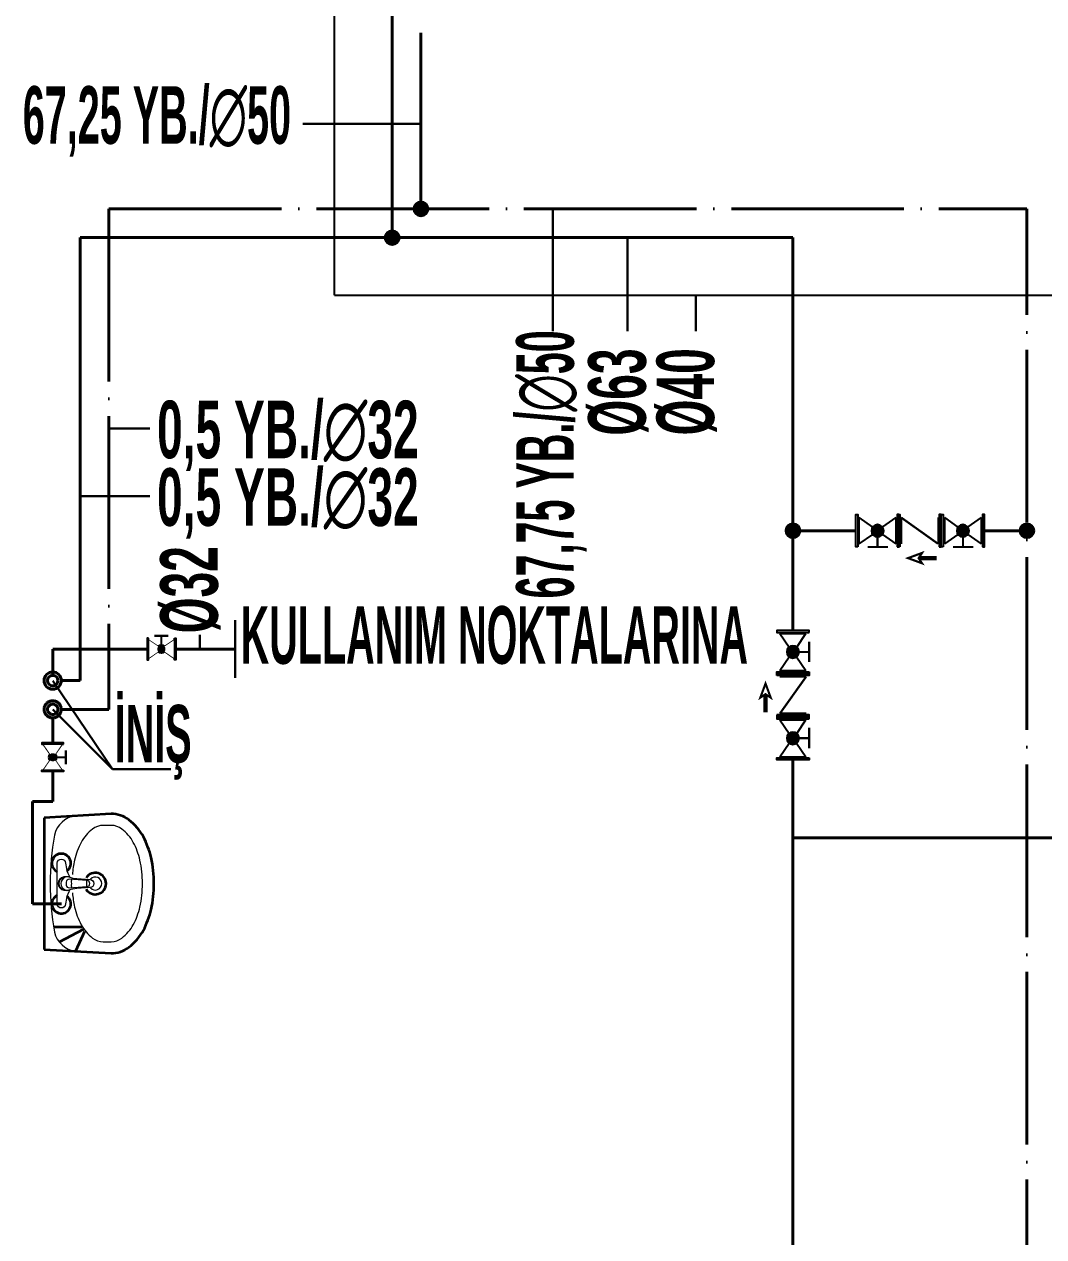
# Model space of a CAD drawing. Header units: centimetres. Extents: x 405464 to 563355, y 50011 to 66875.
# Drawn here: x 494562.9 to 494917.2, y 52263 to 52684.4 of the extents above; entities that cross this region are included whole.
import ezdxf
from ezdxf.enums import TextEntityAlignment as Align

# ---------------------------------------------------------------- set-up
doc = ezdxf.new("R2010")
doc.units = ezdxf.units.CM
doc.linetypes.add('SOGUKSU1', pattern=[72, 60, -6, 0, -6])
doc.layers.add('-M-MAHAL-ETK-', color=7, linetype='Continuous')
doc.layers.add('0-KRCN DI SU', color=41, linetype='D')
for name, color, linetype, lineweight in [('0-KRCN-IST-KÜRESEL VANA', 4, 'Continuous', 25), ('0-KRCN-IST-KÜRESEL-VANA', 4, 'Continuous', 25), ('0-KRCN-SHT YUMUŞAK SU ÇAP', 201, 'Continuous', 30), ('0-KRCN-SHT-03CIHAZ', 120, 'Continuous', 30), ('0-KRCN-SHT-05CIHAZ', 171, 'Continuous', 40), ('0-KRCN-SHT-LAVABO', 171, 'Continuous', 35), ('0-KRCN-SHT-PROSES-BORU', 1, '0-Y_LINE', 40), ('0-KRCN-SHT-SOGUKSU', 141, 'SOGUKSU1', 40), ('0-KRCN-SHT-YAZI-ÇAP-TEMSU', 81, 'Continuous', 30), ('0-MEK-IST-YAZI-ÇAP', 71, 'Continuous', 35), ('0-MEK-SHT-03CIHAZ', 120, 'Continuous', 30), ('0-MEK-SHT-SOGUKSU', 141, 'SOGUKSU1', 30), ('0-MEK-SHT-YAZI-ÇAP-TEMSU', 81, 'Continuous', 30)]:
    doc.layers.add(name, color=color, linetype=linetype, lineweight=lineweight)
doc.styles.add('BORU', font='AGENCYR.TTF')
doc.styles.add('CAP', font='ARIALNB.TTF')
doc.styles.get("Standard").update_dxf_attribs({"font": 'arial.ttf'})
doc.linetypes.add('0-Y_LINE', pattern='A,100,-0.5,["Y",BORU,S=9,R=0,X=0,Y=-4.5],-5', length=105.5)
doc.linetypes.add('D', pattern='A,12,-1,["D",Standard,S=1,R=0,X=-0.1,Y=-0.5],-1.6', length=14.6)

# ---------------------------------------------------------------- blocks, each defined once
blk = doc.blocks.new('0-MEK-SHT-KÜRESELVANA')
at = {"layer": '0-KRCN-IST-KÜRESEL VANA'}
blk.add_hatch(color=256, dxfattribs=at).paths.add_polyline_path([(1.42, 0, 1), (-1.42, 0, 1)])
for p, q in [((-2.41, 4.6), (2.31, 4.6)), ((0, 4.6), (-2.41, 4.6)), ((0, 0), (0, 4.6)), ((2.31, 4.6), (0, 4.6)), ((-1.12, 0.88), (-4.24, 3.02)), ((-4.24, -3.05), (-4.24, 3.02)), ((-4.24, 3.02), (-4.24, -3.05)), ((1.14, 0.85), (4.3, 3.02)), ((4.3, -3.05), (4.3, 3.02)), ((4.3, 3.02), (4.3, -3.05)), ((-4.24, -3.05), (-1.12, -0.88)), ((4.3, -3.05), (1.14, -0.85))]:
    blk.add_line(p, q, dxfattribs=at)
for points in [[(-4.53, 3.75), (-4.97, 3.75), (-4.97, -3.75), (-4.53, -3.75)], [(4.58, 3.75), (5.03, 3.75), (5.03, -3.75), (4.58, -3.75)]]:
    blk.add_lwpolyline(points, close=True, dxfattribs=at)
blk.add_circle((0, 0), 1.42, dxfattribs=at)
for points in [[(-4.24, 3.02), (-4.24, -3.05), (-1.12, -0.88), (-1.16, -0.82), (-1.21, -0.74), (-1.25, -0.68), (-1.3, -0.58), (-1.33, -0.5), (-1.35, -0.44), (-1.38, -0.34), (-1.41, -0.21), (-1.42, -0.11), (-1.42, -0.03), (-1.42, 0.06), (-1.41, 0.17), (-1.4, 0.25), (-1.38, 0.33), (-1.35, 0.43), (-1.32, 0.54), (-1.28, 0.61), (-1.25, 0.68), (-1.22, 0.73), (-1.18, 0.79), (-1.14, 0.85), (-1.12, 0.88)], [(4.3, 3.02), (4.3, -3.05), (1.12, -0.88), (1.16, -0.82), (1.21, -0.74), (1.25, -0.68), (1.3, -0.58), (1.33, -0.5), (1.35, -0.44), (1.38, -0.34), (1.41, -0.21), (1.42, -0.11), (1.42, -0.03), (1.42, 0.06), (1.41, 0.17), (1.4, 0.25), (1.38, 0.33), (1.35, 0.43), (1.32, 0.54), (1.28, 0.61), (1.25, 0.68), (1.22, 0.73), (1.18, 0.79), (1.14, 0.85), (1.12, 0.88)]]:
    blk.add_wipeout(points).dxf.layer = '0-KRCN-IST-KÜRESEL VANA'
blk = doc.blocks.new('0-KRCN-SHT-LAV.YUV.BATARYALI-50')
at = {"layer": '0-KRCN-SHT-LAVABO', "color": 171}
for p, q in [((-22.9, 0), (-24.22, -23.3)), ((22.9, 0), (-22.9, 0)), ((-15.15, -13.1), (-15.15, -3.31)), ((24.22, -23.3), (22.9, 0)), ((-15.99, -13.63), (-20.33, -5.27)), ((-16.65, -14.03), (-23.51, -10.89))]:
    blk.add_line(p, q, dxfattribs=at)
at = {"layer": '0-KRCN-SHT-LAVABO', "color": 120, "lineweight": 20}
blk.add_line((-1.04, -14.88), (1.04, -14.88), dxfattribs=at)
at = {"layer": '0-KRCN-SHT-LAVABO', "color": 171}
for points in [[(-4.09, -4.59, 3.657854), (-4.4, -7.94, 3.657854)], [(4.4, -7.94, 3.657854), (4.09, -4.59, 3.657854)]]:
    blk.add_lwpolyline(points, format="xyb", dxfattribs=at)
at = {"layer": '0-KRCN-SHT-LAVABO', "color": 120, "lineweight": 20}
for points in [[(-2.22, -8.97, 0.10713), (-5.18, -7.76), (-7.08, -7.42, -1), (-7.08, -4.59), (7.08, -4.59, -1), (7.08, -7.42), (5.18, -7.76, 0.10713), (2.22, -8.97)], [(-3.25, -9.86, 0.033083), (-8.15, -10.61, 0.068688), (-14.3, -12.9, 0.105663), (-18.94, -16.85, 0.165518), (-20.22, -20.59), (-20.22, -23.32, 0.165518), (-18.94, -27.06, 0.105663), (-14.3, -31.01, 0.068688), (-8.15, -33.3, 0.054871), (0, -34.19, 0.054871), (8.15, -33.3, 0.068688), (14.3, -31.01, 0.105663), (18.94, -27.06, 0.165518), (20.22, -23.32), (20.22, -20.59, 0.165518), (18.94, -16.85, 0.105663), (14.3, -12.9, 0.068688), (8.15, -10.61, 0.033935), (3.13, -9.84, 0.033935)]]:
    blk.add_lwpolyline(points, format="xyb", dxfattribs=at)
for points in [[(-1.42, -15.91), (-1.73, -11.36, 0.074144), (-2.33, -8.65, -1.453961), (2.33, -8.65, 0.074144), (1.73, -11.36), (1.42, -15.91, -1)], [(-1.04, -14.88, 1), (1.04, -14.88), (1.47, -8.72, 0.434812), (0.53, -7.71), (-0.53, -7.71, 0.434812), (-1.47, -8.72)]]:
    blk.add_lwpolyline(points, format="xyb", close=True, dxfattribs=at)
for centre, radius, start, end in [((-14.92, -12.04), 8.67, 102.8152, 173.0567), ((0, -99.49), 97.37, 90, 99.9599), ((0, -99.49), 97.37, 80.0401, 90), ((14.92, -12.04), 8.67, 6.9433, 77.1848), ((0, -8.2), 2.36, 346.3524, 193.6476), ((0, -7.23), 2.36, 9.8407, 170.1593), ((-1.09, -9.77), 0.3, 78.6626, 186.9701), ((0.25, -3.91), 5.71, 257.0186, 267.5183), ((-0.25, -3.91), 5.71, 272.4817, 282.9814), ((1.09, -9.77), 0.3, 353.0299, 101.3374), ((-0.01, -17.8), 2.25, 132.9351, 46.9246)]:
    blk.add_arc(centre, radius, start, end, dxfattribs=at)
at = {"layer": '0-KRCN-SHT-LAVABO', "color": 171}
for centre, radius, start, end in [((-0.01, -17.8), 3.75, 122.0423, 57.6242), ((-14.08, -23.32), 10.14, 179.9355, 217.5931), ((14.08, -23.32), 10.14, 322.4069, 0.0645), ((-7.38, -18.16), 18.59, 217.5931, 241.7197), ((7.38, -18.16), 18.59, 298.2803, 322.4069), ((-2.93, -9.88), 27.99, 241.7197, 257.4371), ((0, 3.27), 41.46, 257.4371, 270), ((0, 3.27), 41.46, 270, 282.5629), ((2.93, -9.88), 27.99, 282.5629, 298.2803)]:
    blk.add_arc(centre, radius, start, end, dxfattribs=at)
blk = doc.blocks.new('DONUT')
at = {"layer": '0-KRCN-SHT-03CIHAZ'}
blk.add_hatch(color=256, dxfattribs=at).paths.add_polyline_path([(2.5, 0, 1), (-2.5, 0, 1)])
blk.add_circle((0, 0), 2.5, dxfattribs=at)
blk = doc.blocks.new('0-MEK-IST-KÜRESEL VANA-1')
at = {"layer": '0-KRCN-IST-KÜRESEL VANA'}
blk.add_hatch(color=256, dxfattribs=at).paths.add_polyline_path([(0, 1.42, 1), (0, -1.42, 1)])
for p, q in [((-3.05, 4.3), (-0.85, 1.14)), ((-3.05, 4.3), (3.02, 4.3)), ((0.85, 1.14), (3.02, 4.3)), ((-3.05, -4.24), (-0.88, -1.12)), ((0.88, -1.12), (3.02, -4.24)), ((-3.05, -4.24), (3.02, -4.24))]:
    blk.add_line(p, q, dxfattribs=at)
for points in [[(3.74, 4.58), (3.74, 5.03), (-3.76, 5.03), (-3.76, 4.58)], [(3.74, -4.53), (3.74, -4.97), (-3.76, -4.97), (-3.76, -4.53)]]:
    blk.add_lwpolyline(points, close=True, dxfattribs=at)
at = {"layer": '0-KRCN-IST-KÜRESEL VANA', "const_width": 0.5}
blk.add_lwpolyline([(0, 0), (3.75, 0)], dxfattribs=at)
blk.add_lwpolyline([(3.75, 0), (3.75, -2.41), (3.75, 2.31)], close=True, dxfattribs=at)
at = {"layer": '0-KRCN-IST-KÜRESEL VANA'}
blk.add_circle((0, 0), 1.42, dxfattribs=at)
blk = doc.blocks.new('0-MEK-IST-ÇEKVALF')
at = {"layer": '0-KRCN-IST-KÜRESEL-VANA'}
for p, q in [((-3.05, 9.27), (3.03, 9.27)), ((-3.05, 0.73), (3.03, 0.73))]:
    blk.add_line(p, q, dxfattribs=at)
for points in [[(3.75, 9.55), (3.75, 10), (-3.75, 10), (-3.75, 9.55)], [(3.75, 0.45), (3.75, 0), (-3.75, 0), (-3.75, 0.45)]]:
    blk.add_lwpolyline(points, close=True, dxfattribs=at)
at = {"layer": '0-KRCN-IST-KÜRESEL-VANA', "const_width": 0.5}
blk.add_lwpolyline([(-3.05, 9.27), (3.03, 0.73)], dxfattribs=at)
blk.add_lwpolyline([(6.35, 7.69), (5.15, 4.44), (6.1, 5.06), (6.1, 1.31), (6.6, 1.31), (6.6, 5.06), (7.55, 4.44)], close=True, dxfattribs=at)

msp = doc.modelspace()

# ---------------------------------------------------------------- hatches: boundary and pattern name
at = {"layer": '0-KRCN-SHT-PROSES-BORU'}
h = msp.add_hatch(color=256, dxfattribs=at)
h.dxf.hatch_style = 1
edge = h.paths.add_edge_path()
edge.add_arc((494572.75, 52456.3), 3, -90, 270, ccw=False)
edge = h.paths.add_edge_path(flags=16)
edge.add_arc((494572.75, 52456.3), 1.8, -90, 270, ccw=False)
at = {"layer": '0-KRCN-SHT-SOGUKSU'}
h = msp.add_hatch(color=256, dxfattribs=at)
h.dxf.hatch_style = 1
edge = h.paths.add_edge_path(flags=17)
edge.add_arc((494572.75, 52446.3), 1.8, 0, 360)
edge = h.paths.add_edge_path()
edge.add_arc((494572.75, 52446.3), 3, 0, 360)

# ---------------------------------------------------------------- linework, layer by layer
at = {"layer": '0-KRCN DI SU', "linetype": 'D', "ltscale": 5}
for q in [(494670.73, 54919.77), (495388.43, 52590.26)]:
    msp.add_line((494670.73, 52590.26), q, dxfattribs=at)
at = {"layer": '0-KRCN-SHT YUMUŞAK SU ÇAP', "linetype": 'Continuous'}
for p, q in [((494772.51, 52610.26), (494772.51, 52577.76)), ((494796.26, 52590.26), (494796.26, 52577.76)), ((494623.92, 52467.25), (494623.92, 52472.25))]:
    msp.add_line(p, q, dxfattribs=at)
at = {"layer": '0-KRCN-SHT-PROSES-BORU'}
for p, q in [((494690.73, 52610.26), (494690.73, 54939.77)), ((494582.31, 52610.26), (494830.01, 52610.26)), ((494582.31, 52456.3), (494582.31, 52610.26)), ((494830.01, 52610.26), (494830.01, 52473.72)), ((494572.75, 52458.1), (494572.75, 52467.25)), ((494636.12, 52467.25), (494572.75, 52467.25)), ((494575.75, 52456.3), (494582.31, 52456.3)), ((494830.01, 52428.72), (494830.01, 52030.63)), ((494830.01, 52401.66), (495331.01, 52401.66))]:
    msp.add_line(p, q, dxfattribs=at)
for radius in [3, 1.8]:
    msp.add_circle((494572.75, 52456.3), radius, dxfattribs=at)
at = {"layer": '0-KRCN-SHT-SOGUKSU'}
for p, q in [((494700.73, 52681.44), (494700.73, 52620.26)), ((494592.31, 52620.26), (494911.32, 52620.26)), ((494592.31, 52620.26), (494592.31, 52446.3)), ((494911.32, 52150.82), (494911.32, 52620.26)), ((494851.88, 52508.39), (494830.01, 52508.39)), ((494911.32, 52508.39), (494896.54, 52508.39)), ((494575.75, 52446.3), (494592.31, 52446.3)), ((494572.75, 52443.3), (494572.75, 52429.64)), ((494572.75, 52414.31), (494565.75, 52414.31)), ((494565.75, 52414.31), (494565.75, 52378.66)), ((494575.75, 52378.66), (494565.75, 52378.66))]:
    msp.add_line(p, q, dxfattribs=at)
for radius in [3, 1.8]:
    msp.add_circle((494572.75, 52446.3), radius, dxfattribs=at)
at = {"layer": '0-KRCN-SHT-YAZI-ÇAP-TEMSU', "linetype": 'Continuous'}
for p, q in [((494700.73, 52649.77), (494659.69, 52649.77)), ((494746.61, 52620.26), (494746.61, 52577.76)), ((494636.12, 52477.25), (494636.12, 52457.25)), ((494572.75, 52456.17), (494593.57, 52425.56)), ((494613.81, 52425.56), (494593.57, 52425.56))]:
    msp.add_line(p, q, dxfattribs=at)
at = {"layer": '0-MEK-SHT-YAZI-ÇAP-TEMSU', "linetype": 'Continuous'}
for p, q in [((494592.31, 52543.95), (494606.52, 52543.95)), ((494582.31, 52520.45), (494606.52, 52520.45))]:
    msp.add_line(p, q, dxfattribs=at)

# ---------------------------------------------------------------- block references
at = {"layer": '-M-MAHAL-ETK-', "xscale": -1, "rotation": 89.99999999999997}
for p in [(494830.01, 52508.39), (494911.32, 52508.39)]:
    msp.add_blockref('DONUT', p, dxfattribs=at)
at = {"layer": '0-KRCN-SHT-05CIHAZ'}
for p in [(494700.73, 52620.26), (494690.73, 52610.26)]:
    msp.add_blockref('DONUT', p, dxfattribs=at)
at = {"layer": '0-KRCN-SHT-LAVABO', "rotation": 90.00000000000004}
msp.add_blockref('0-KRCN-SHT-LAV.YUV.BATARYALI-50', (494569.75, 52385.74), dxfattribs=at)
at = {"layer": '0-MEK-IST-YAZI-ÇAP', "xscale": -1.5, "yscale": 1.5, "zscale": 1.5}
for p, rotation in [((494859.42, 52508.38), 89.99999999999997), ((494889.09, 52508.38), 89.99999999999997), ((494830.02, 52466.26), 180), ((494830.02, 52436.26), 180)]:
    msp.add_blockref('0-MEK-IST-KÜRESEL VANA-1', p, dxfattribs=dict(at, rotation=rotation))
at = {"layer": '0-MEK-SHT-03CIHAZ', "xscale": -1.5, "yscale": 1.5, "zscale": 1.5, "rotation": 89.99999999999997}
msp.add_blockref('0-MEK-IST-ÇEKVALF', (494881.54, 52508.39), dxfattribs=at)
at = {"layer": '0-MEK-SHT-03CIHAZ', "xscale": -1.5, "yscale": 1.5, "zscale": 1.5}
msp.add_blockref('0-MEK-IST-ÇEKVALF', (494830.01, 52443.72), dxfattribs=at)

# ---------------------------------------------------------------- texts
at = {"layer": '0-KRCN-SHT YUMUŞAK SU ÇAP', "linetype": 'Continuous', "style": 'CAP', "width": 0.7}
for s, p in [('Ø63', (494778.86, 52541.43)), ('Ø40', (494802.61, 52541.51)), ('Ø32', (494630.12, 52472.71))]:
    msp.add_text(s, height=20, rotation=90, dxfattribs=at).set_placement(p)
at = {"layer": '0-KRCN-SHT-YAZI-ÇAP-TEMSU', "linetype": 'Continuous', "style": 'CAP', "width": 0.6}
for s, p in [('67,25 YB./∅50', (494562.35, 52642.9)), ('KULLANIM NOKTALARINA', (494638.08, 52462.14)), ('İNİŞ', (494594.29, 52427.82))]:
    msp.add_text(s, height=20, dxfattribs=at).set_placement(p)
msp.add_text('67,75 YB./∅50', height=20, rotation=90, dxfattribs=at).set_placement((494753.83, 52484.83))
at = {"layer": '0-MEK-SHT-YAZI-ÇAP-TEMSU', "linetype": 'Continuous', "style": 'CAP', "width": 0.7}
for p in [(494609.01, 52543.59), (494609.01, 52520.09)]:
    msp.add_text('0,5 YB./∅32', height=20, dxfattribs=at).set_placement(p, align=Align.MIDDLE_LEFT)

# ---------------------------------------------------------------- next in the draw order: block references
at = {"layer": '0-MEK-SHT-SOGUKSU'}
msp.add_blockref('0-MEK-SHT-KÜRESELVANA', (494610.52, 52467.25), dxfattribs=at)
at = {"layer": '0-MEK-SHT-SOGUKSU', "xscale": -1, "rotation": 270}
msp.add_blockref('0-MEK-SHT-KÜRESELVANA', (494572.75, 52429.64), dxfattribs=at)

# ---------------------------------------------------------------- next in the draw order: linework, layer by layer
at = {"layer": '0-KRCN-SHT-SOGUKSU'}
msp.add_line((494572.75, 52424.67), (494572.75, 52414.31), dxfattribs=at)
at = {"layer": '0-KRCN-SHT-YAZI-ÇAP-TEMSU', "linetype": 'Continuous'}
msp.add_line((494593.57, 52425.56), (494572.75, 52446.3), dxfattribs=at)

doc.saveas('drawing.dxf')
